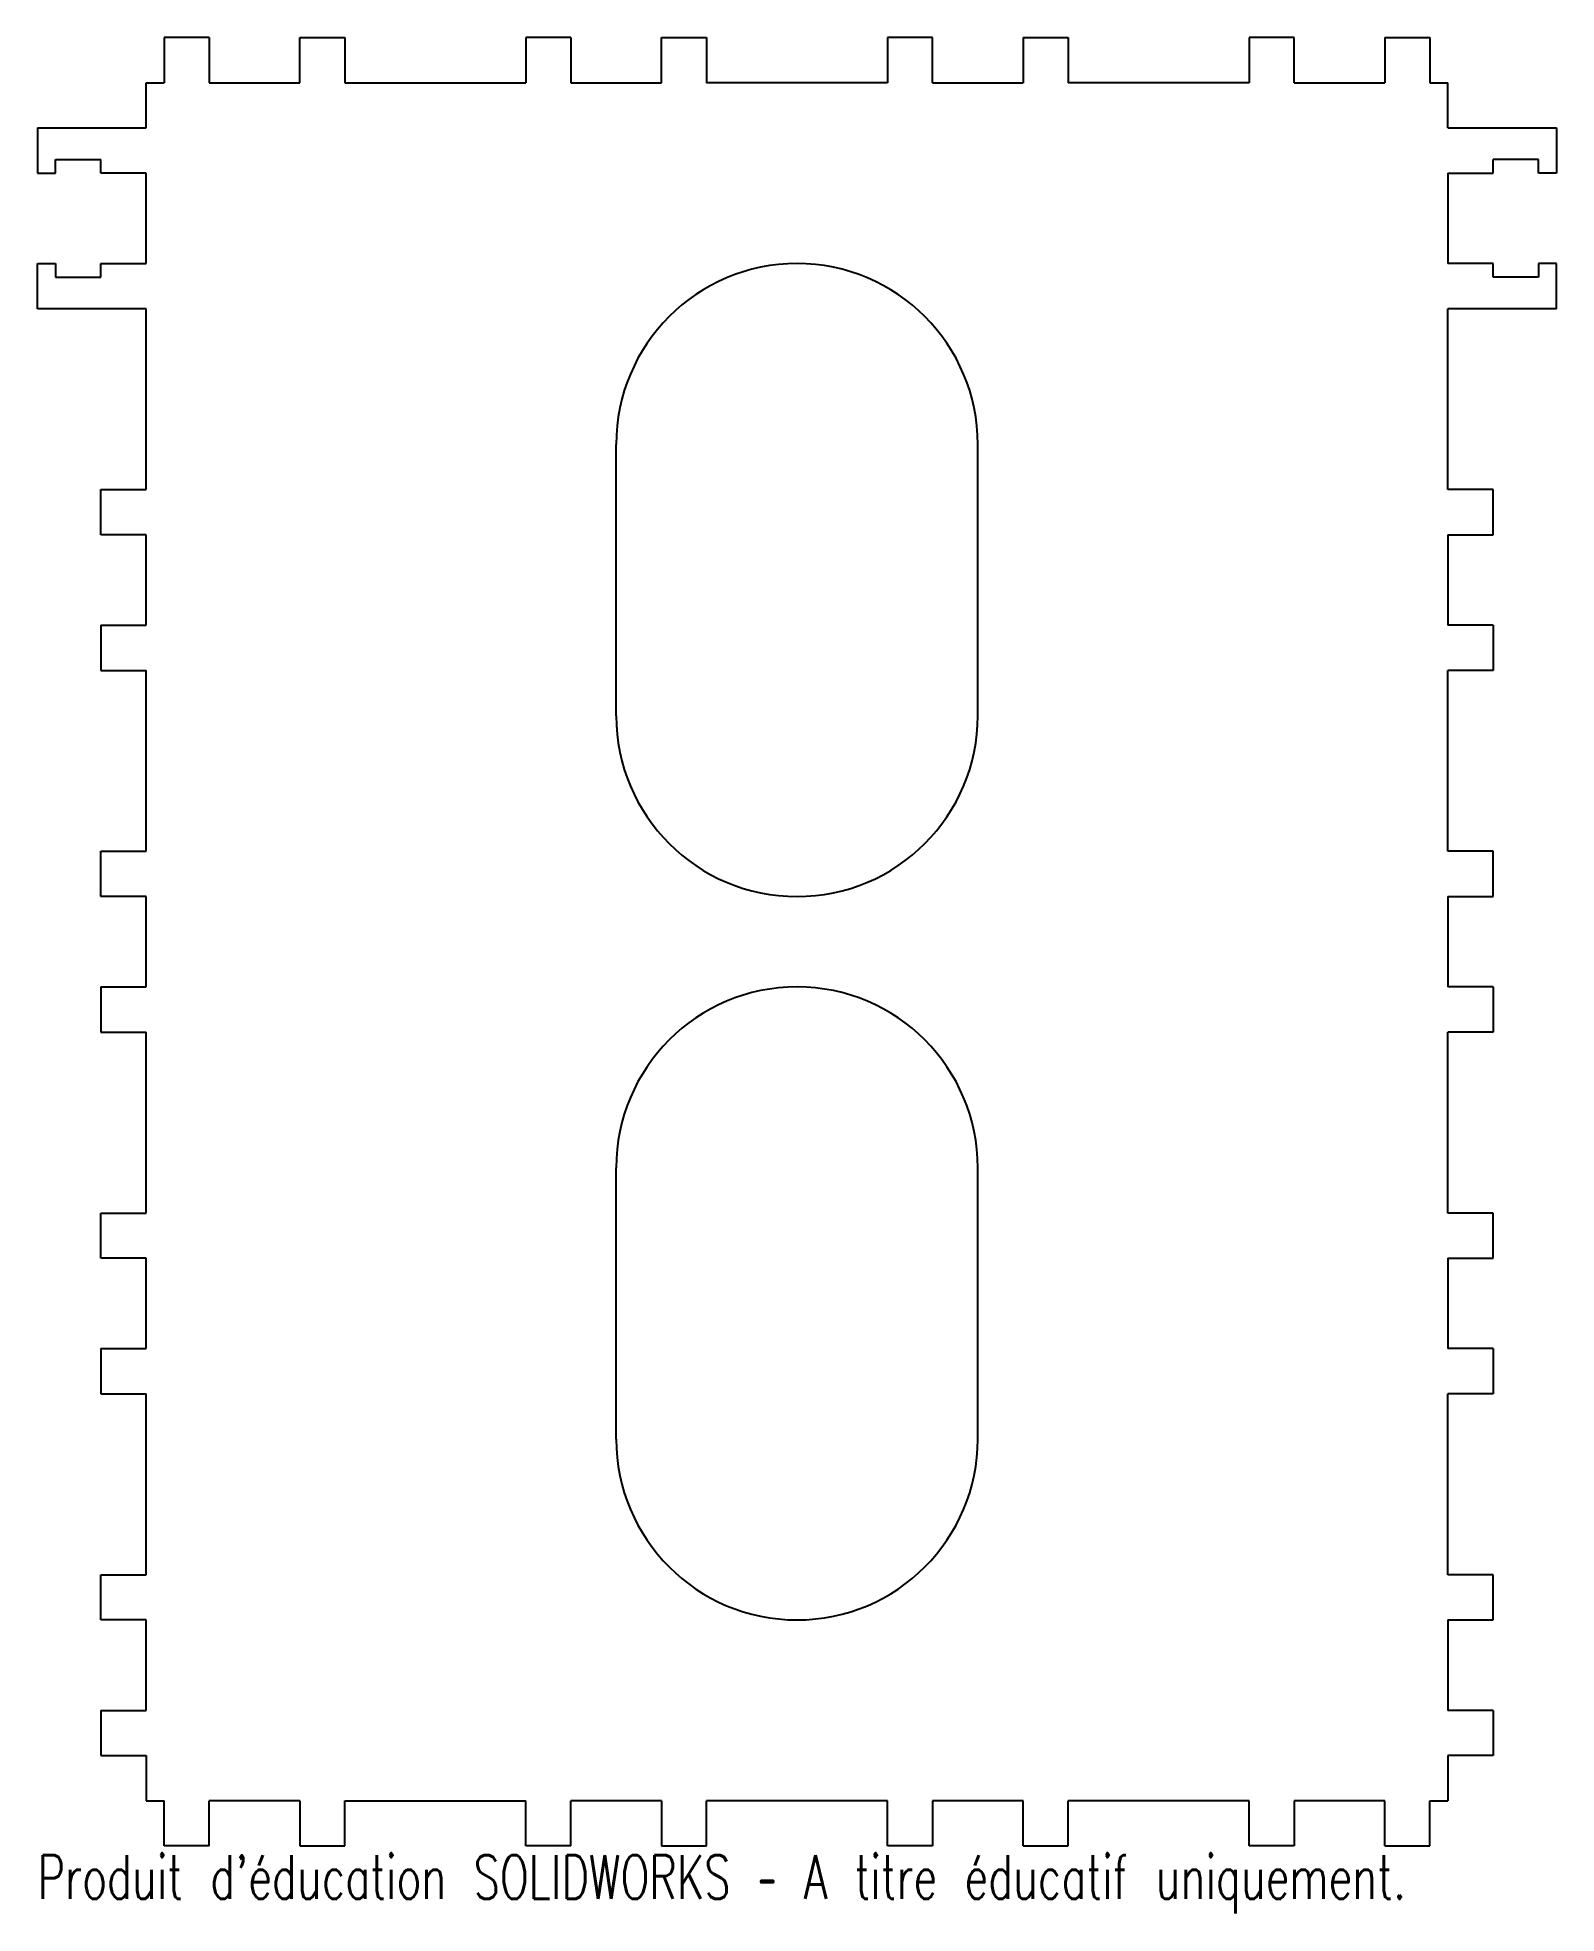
# Model space of a CAD drawing. Header units: millimetres. Extents: x -84 to 84, y -12 to 195.
import ezdxf

# ---------------------------------------------------------------- set-up
doc = ezdxf.new("R2010")
doc.units = ezdxf.units.MM
doc.styles.add('SLDTEXTSTYLE0', font='TXT', dxfattribs={"width": 0.7, "bigfont": 'bigfont'})

msp = doc.modelspace()

# ---------------------------------------------------------------- linework, layer by layer
at = {"color": 7, "linetype": 'Continuous', "lineweight": 25}
for p, q in [((-65, 195), (-70, 195)), ((-70, 195), (-70, 190)), ((-65, 195), (-65, 190)), ((-55, 195), (-50, 195)), ((-55, 190), (-55, 195)), ((-50, 195), (-50, 190)), ((-25, 195), (-30, 195)), ((-30, 195), (-30, 190)), ((-25, 195), (-25, 190)), ((-15, 195), (-10, 195)), ((-15, 190), (-15, 195)), ((-10, 195), (-10, 190)), ((15, 195), (10, 195)), ((10, 195), (10, 190)), ((15, 190), (15, 195)), ((25, 195), (30, 195)), ((25, 195), (25, 190)), ((30, 195), (30, 190)), ((55, 195), (50, 195)), ((50, 195), (50, 190)), ((55, 190), (55, 195)), ((65, 195), (70, 195)), ((65, 195), (65, 190)), ((70, 195), (70, 190)), ((-72, 190), (-70, 190)), ((-72, 185), (-72, 190)), ((-65, 190), (-55, 190)), ((-50, 190), (-30, 190)), ((-25, 190), (-15, 190)), ((10, 190), (-10, 190)), ((15, 190), (25, 190)), ((50, 190), (30, 190)), ((55, 190), (65, 190)), ((70, 190), (72, 190)), ((72, 185), (72, 190)), ((-84, 185), (-72, 185)), ((-84, 185), (-84, 180)), ((72, 185), (84, 185)), ((84, 185), (84, 180)), ((-82, 180), (-82, 181.5)), ((-82, 181.5), (-77, 181.5)), ((-77, 180), (-77, 181.5)), ((77, 180), (77, 181.5)), ((82, 181.5), (77, 181.5)), ((82, 180), (82, 181.5)), ((-84, 180), (-82, 180)), ((-72, 180), (-77, 180)), ((-72, 170), (-72, 180)), ((72, 180), (72, 170)), ((72, 180), (77, 180)), ((84, 180), (82, 180)), ((-84, 170), (-82, 170)), ((-84, 165), (-84, 170)), ((-82, 170), (-82, 168.5)), ((-82, 168.5), (-77, 168.5)), ((-77, 170), (-72, 170)), ((-77, 168.5), (-77, 170)), ((77, 170), (72, 170)), ((77, 168.5), (77, 170)), ((82, 168.5), (77, 168.5)), ((84, 170), (82, 170)), ((82, 170), (82, 168.5)), ((84, 165), (84, 170)), ((-72, 165), (-84, 165)), ((-72, 145), (-72, 165)), ((72, 145), (72, 165)), ((84, 165), (72, 165)), ((-20, 120), (-20, 150)), ((20, 120), (20, 150)), ((-77, 145), (-72, 145)), ((-77, 140), (-77, 145)), ((77, 145), (72, 145)), ((77, 140), (77, 145)), ((-72, 140), (-77, 140)), ((-72, 130), (-72, 140)), ((72, 140), (72, 130)), ((72, 140), (77, 140)), ((-77, 130), (-72, 130)), ((-77, 130), (-77, 125)), ((77, 130), (72, 130)), ((77, 130), (77, 125)), ((-77, 125), (-72, 125)), ((-72, 105), (-72, 125)), ((72, 105), (72, 125)), ((77, 125), (72, 125)), ((-77, 105), (-72, 105)), ((-77, 100), (-77, 105)), ((77, 105), (72, 105)), ((77, 100), (77, 105)), ((-72, 100), (-77, 100)), ((-72, 90), (-72, 100)), ((72, 100), (72, 90)), ((72, 100), (77, 100)), ((-77, 90), (-72, 90)), ((-77, 90), (-77, 85)), ((77, 90), (72, 90)), ((77, 90), (77, 85)), ((-77, 85), (-72, 85)), ((-72, 65), (-72, 85)), ((72, 65), (72, 85)), ((77, 85), (72, 85)), ((-20, 40), (-20, 70)), ((20, 40), (20, 70)), ((-77, 65), (-72, 65)), ((-77, 60), (-77, 65)), ((77, 65), (72, 65)), ((77, 60), (77, 65)), ((-72, 60), (-77, 60)), ((-72, 50), (-72, 60)), ((72, 60), (72, 50)), ((72, 60), (77, 60)), ((-77, 50), (-72, 50)), ((-77, 50), (-77, 45)), ((77, 50), (72, 50)), ((77, 50), (77, 45)), ((-77, 45), (-72, 45)), ((-72, 25), (-72, 45)), ((72, 25), (72, 45)), ((77, 45), (72, 45)), ((-77, 25), (-72, 25)), ((-77, 20), (-77, 25)), ((77, 25), (72, 25)), ((77, 20), (77, 25)), ((-72, 20), (-77, 20)), ((-72, 10), (-72, 20)), ((72, 20), (72, 10)), ((72, 20), (77, 20)), ((-77, 10), (-72, 10)), ((-77, 10), (-77, 5)), ((77, 10), (72, 10)), ((77, 10), (77, 5)), ((-77, 5), (-72, 5)), ((-72, 5), (-72, 0)), ((72, 5), (72, 0)), ((77, 5), (72, 5)), ((-72, 0), (-70, 0)), ((-70, -5), (-70, 0)), ((-65, -5), (-65, 0)), ((-55, 0), (-65, 0)), ((-55, 0), (-55, -5)), ((-50, -5), (-50, 0)), ((-50, 0), (-30, 0)), ((-30, -5), (-30, 0)), ((-25, -5), (-25, 0)), ((-15, 0), (-25, 0)), ((-15, 0), (-15, -5)), ((-10, -5), (-10, 0)), ((10, 0), (-10, 0)), ((10, -5), (10, 0)), ((15, 0), (15, -5)), ((25, 0), (15, 0)), ((25, -5), (25, 0)), ((30, -5), (30, 0)), ((50, 0), (30, 0)), ((50, -5), (50, 0)), ((55, 0), (55, -5)), ((65, 0), (55, 0)), ((65, -5), (65, 0)), ((70, -5), (70, 0)), ((70, 0), (72, 0)), ((-65, -5), (-70, -5)), ((-55, -5), (-50, -5)), ((-25, -5), (-30, -5)), ((-15, -5), (-10, -5)), ((15, -5), (10, -5)), ((25, -5), (30, -5)), ((55, -5), (50, -5)), ((65, -5), (70, -5))]:
    msp.add_line(p, q, dxfattribs=at)
for centre, start, end in [((0, 150), 0, 180), ((0, 120), 180, 0), ((0, 70), 0, 180), ((0, 40), 180, 0)]:
    msp.add_arc(centre, 20, start, end, dxfattribs=at)

# ---------------------------------------------------------------- texts
at = {"color": 7, "linetype": 'Continuous', "insert": (-84, -6.02), "char_height": 4.8336, "attachment_point": 1, "style": 'SLDTEXTSTYLE0'}
msp.add_mtext("Produit d'éducation SOLIDWORKS – A titre éducatif uniquement.", dxfattribs=at)

doc.saveas('drawing.dxf')
